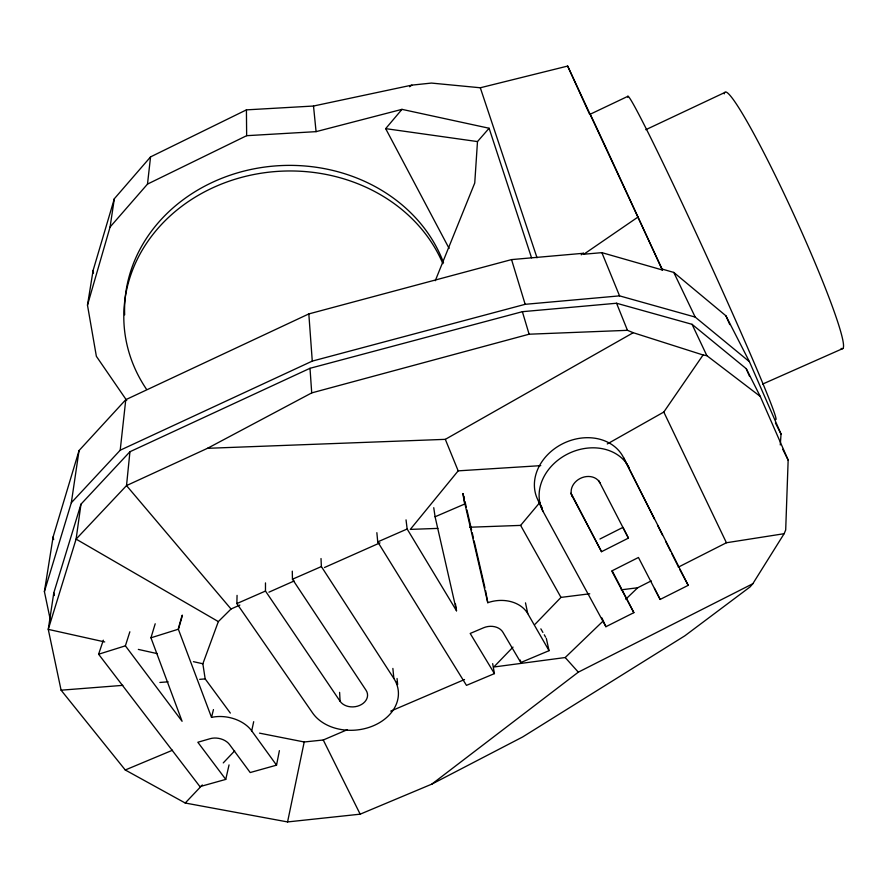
<?xml version="1.0" encoding="UTF-8"?>
<svg xmlns="http://www.w3.org/2000/svg" width="888" height="888" viewBox="0 0 888 888"><rect width="100%" height="100%" fill="white"/><g stroke="black" fill="none" stroke-linecap="round" stroke-linejoin="round"><path stroke-width="1.33" d="M292.285 571.15L292.452 579.231L366.056 690.287A14.541 11.133 -5.3 0 1 359.562 705.461A14.541 11.133 -5.3 0 1 340.104 701.287L265.479 591.053L265.479 582.905M392.873 668.431L393.861 678.499A45.554 34.887 -5.3 0 1 373.36 725.774A45.554 34.887 -5.3 0 1 312.587 712.942L236.863 603.574L237.063 595.371M788.156 460.062L785.691 529.981L784.126 533.699L752.813 583.738L750.116 586.879L684.848 635.808L522.655 736.962L431.857 784.104L360.173 814.174L287.568 821.933L185.226 803.018L125.264 769.985L61.094 690.187L48.263 629.37L53.791 592.873L80.975 504.184L129.937 451.737L310.001 368.298L522.377 311.688L616.561 303.241L692.052 324.32L746.231 368.687L760.25 396.425L788.156 460.062L782.75 449.284M126.718 400.466L96.37 356.31L87.479 305.139L110.068 227.051L147.497 184.094L246.653 135.686L316.073 131.646L401.964 109.357L489.11 128.249L477.489 141.581L474.747 183.006L435.264 280.73M780.286 444.955L781.04 434.054L749.428 361.705L725.918 315.806L673.792 272.427L662.071 269.064L662.526 270.03L601.886 252.647L583.816 254.234L583.449 253.28L511.555 259.596L308.824 313.919L125.774 399.689L79.054 450.538L53.114 536.896L44.4 591.586L50.261 619.602M129.937 451.737L126.518 485.592L76.102 539.116L48.263 629.37L104.717 641.935M44.4 591.586L71.318 502.752L120.202 450.216L125.774 399.689M147.497 184.094L150.56 156.899L246.42 109.868L313.508 106.027L411.854 85.126L431.446 83.072L480.308 87.768L567.665 66.067L662.526 270.03M80.975 504.184L76.102 539.116L218.337 621.589L231.035 609.002L239.871 605.072M71.318 502.752L79.054 450.538M110.068 227.051L114.33 198.746L150.56 156.899M87.479 305.139L93.107 270.44L114.33 198.746M103.319 640.181L98.612 654.234L199.944 786.624L225.752 779.398L197.835 742.257L210.167 738.683A14.308 9.768 11.5 0 1 229.504 744.51L250.194 772.538L276.534 765.156L279.398 750.638M287.568 821.933L304.207 741.98L323.254 739.993L347.43 729.647M276.534 765.156L251.704 730.857L253.691 721.689M225.752 779.398L229.049 764.901M251.704 730.857A31.313 21.501 11.4 0 0 211.522 717.393L213.453 709.579M129.859 631.779L125.386 645.831L182.084 721.289L150.949 637.806L178.144 629.281L182.14 615.251M211.522 717.393L178.421 629.403L182.417 615.362M150.949 637.806L155.2 623.776M230.347 713.086L205.172 678.909L202.853 663.769L218.337 621.589M607.281 443.956L663.802 412.043L703.074 354.989L706.859 355.666L760.25 396.425M540.759 465.645L458.175 470.851L410.3 529.392L437.873 528.393M469.597 527.239L520.623 525.396L539.937 502.364M449.095 248.407L385.67 128.638L401.964 109.357M185.226 803.018L202.342 784.97M223.254 762.903L234.665 750.86M513.009 647.119L493.817 667.01L565.201 657.531L602.93 621.212M535.076 624.242L560.983 597.402L589.743 593.783M625.763 599.234L637.673 587.767L651.237 580.885M431.857 784.104L578.321 672.16L752.813 583.738M409.612 86.747L411.854 85.126M581.218 254.801L583.449 253.28M583.816 254.234L638.35 216.805M231.035 609.002L126.518 485.592L207.481 448.318L445.321 439.349L633.244 332.711L703.074 354.989M207.481 448.318L311.721 392.896L529.115 334.21L627.461 330.325L633.244 332.711M678.354 567.132L726.428 542.746L784.126 533.699M599.933 539.016L622.932 527.383L628.427 538.095L601.52 551.692L570.673 493.217M633.865 612.653L611.743 570.962L638.45 557.486L660.139 599.444L688.211 585.336L623.543 457.609A47.774 39.416 -25.5 0 0 562.437 443.856A47.774 39.416 -25.5 0 0 538.406 500.921L543.134 511.566L605.916 626.706L633.865 612.653L612.276 570.984M590.12 114.263L627.938 96.293M645.798 129.703L724.675 92.552M120.202 450.216L312.276 361.105L525.163 304.318L619.558 295.871L695.193 317.083L749.428 361.705M268.909 592.185L294.15 580.974M324.453 567.521L379.997 542.857M762.614 384.082L842.967 348.485M236.863 603.574L265.479 591.053M292.452 579.231L321.378 566.566L321.012 558.541M492.674 663.647L494.427 673.615L466.466 685.37L377.733 541.891L407.148 529.004L406.038 519.869M407.148 529.004L456.499 610.778L435.087 516.772L464.935 503.929L487.778 602.708A32.179 25.164 -10.3 0 1 527.772 613.652L549.05 650.671L520.79 662.548L502.941 632.267A14.708 11.455 -9.9 0 0 483.549 627.783L470.196 633.455L494.427 673.615M390.709 711.133L464.535 679.531M125.264 769.985L172.516 750.227M98.612 654.234L125.386 645.831M621.234 589.832L637.673 587.767M61.094 690.187L122.833 685.358M159.884 682.461L168.121 681.818M199.678 679.342L205.172 678.909M385.67 128.638L477.489 141.581M259.507 733.144L304.207 741.98M138.328 649.405L157.143 653.601M193.44 661.671L202.853 663.769M565.201 657.531L578.321 672.16M321.378 566.566L393.861 678.499M540.859 628.848L542.901 632.411M544.266 634.787L545.621 637.173M520.623 525.396L560.983 597.402M688.211 585.336L679.775 569.497M538.406 500.921L542.379 508.225M571.828 494.705L601.52 551.692M599.555 482.162L628.427 538.095M654.456 588.389L660.139 599.444M598.645 480.452L599.833 482.75A15.407 12.654 -25.5 0 0 580.197 478.466A15.407 12.654 -25.5 0 0 572.36 496.714M775.424 422.999L781.04 434.054M623.543 457.609L654.445 519.08M657.531 525.23L662.47 535.064M665.567 541.214L670.507 551.048M671.739 553.513L678.543 567.032M323.254 739.993L360.173 814.174M673.792 272.427L695.193 317.083M663.802 412.043L726.428 542.746M692.052 324.32L706.859 355.666M567.665 66.067L589.477 113.997M601.92 617.915L605.916 626.706M746.231 368.687L749.528 376.212M725.918 315.806L729.77 324.597M601.886 252.647L619.558 295.871M445.321 439.349L458.175 470.851M616.561 303.241L627.461 330.325M480.308 87.768L537.04 257.809M489.11 128.249L531.546 257.809M511.555 259.596L525.163 304.318M522.377 311.688L529.115 334.21M463.825 496.403L464.446 499.1M465.068 501.787L466.311 507.17M466.933 509.867L471.595 530.047M472.216 532.733L473.459 538.117M474.081 540.814L484.97 587.912M546.309 638.361L549.05 650.671M525.485 602.852L527.772 613.652M53.791 592.873L54.346 595.537M53.114 536.896L53.657 539.56M520.301 660.062L520.79 662.548M485.592 590.598L487.778 602.708M463.114 493.65L464.935 503.929M462.837 493.55L464.657 503.818M455.455 604.007L456.499 610.778M433.744 507.703L435.087 516.772M93.107 270.44L93.495 273.127M397.047 678.488L397.658 684.548M313.508 106.027L316.073 131.646M376.856 532.678L377.733 541.891M308.824 313.919L312.276 361.105M310.001 368.298L311.721 392.896M339.605 692.374L340.104 701.287M246.42 109.868L246.653 135.686M397.147 681.829A45.11 34.721 -5.3 0 1 396.969 684.182M627.794 97.247A177.755 5.084 65.4 0 1 705.305 253.124A177.755 5.084 65.4 0 1 775.479 419.347M590.187 114.485A177.145 0.766 65.4 0 1 662.237 269.919M724.275 93.851A141.092 11.444 65.4 0 1 793.817 214.552A141.092 11.444 65.4 0 1 841.136 348.396M146.509 389.288A164.668 143.967 -2.3 0 1 217.915 185.514A164.668 143.967 -2.3 0 1 442.879 263.669M124.653 314.885A163.581 143.323 -2.2 0 1 259.662 167.821A163.581 143.323 -2.2 0 1 443.523 262.693M543.134 511.566A48.274 39.66 -25.5 0 1 567.499 454.068A48.274 39.66 -25.5 0 1 629.181 467.832"/></g></svg>
